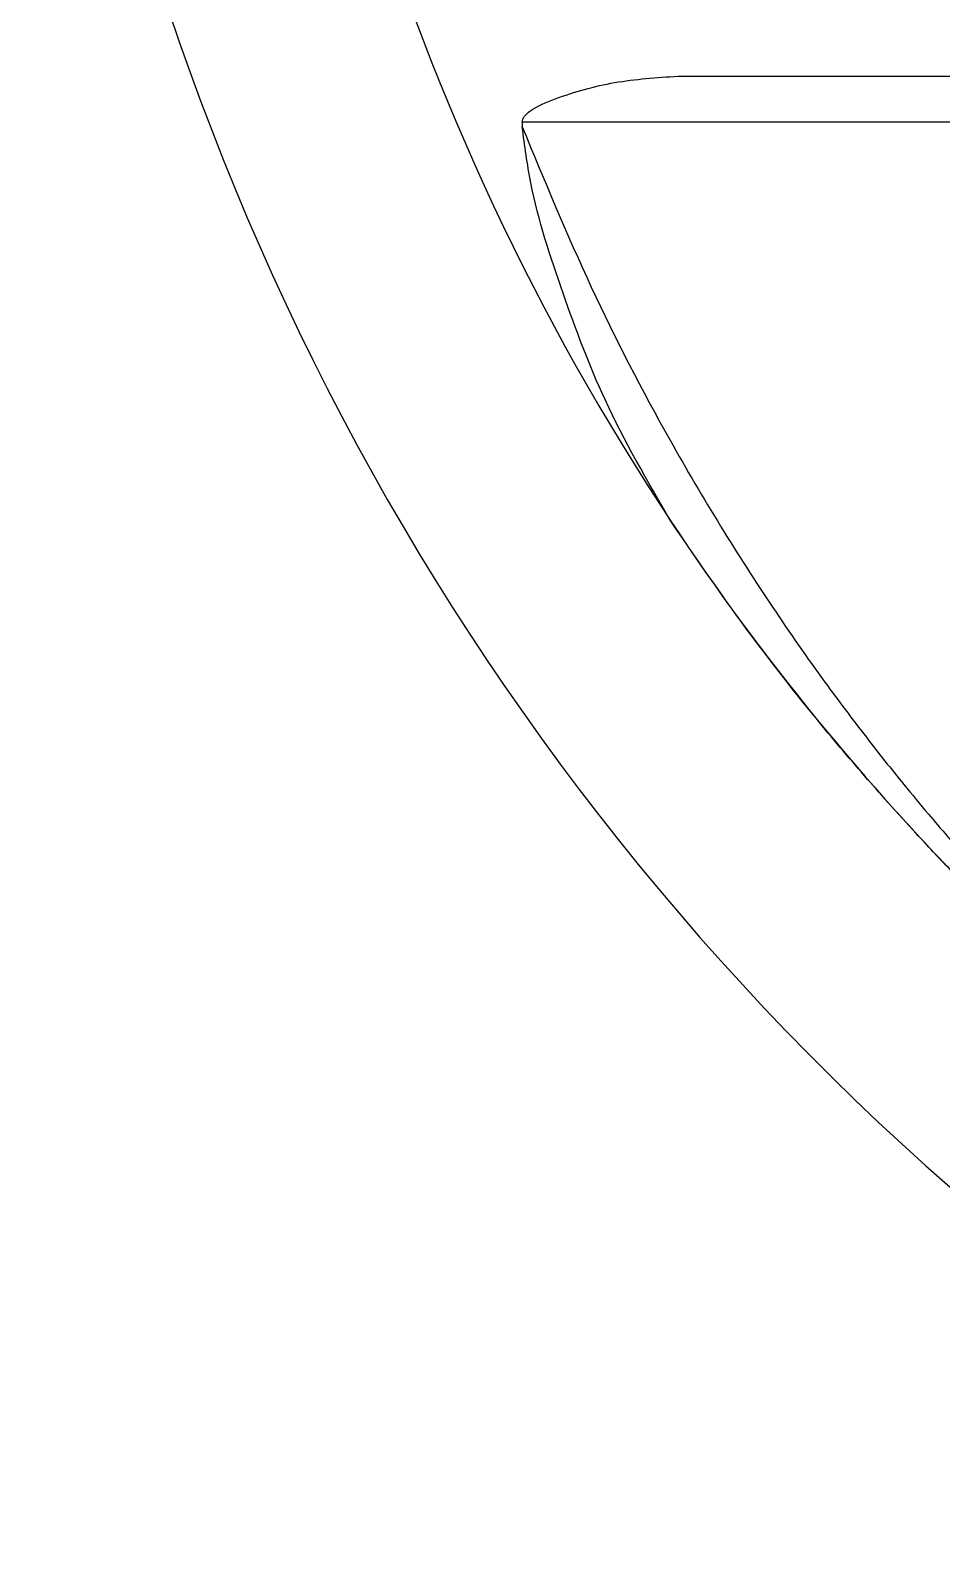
# Model space of a CAD drawing. Header units: millimetres. Extents: x 2 to 1187, y 2 to 839.
# Drawn here: x 572.67 to 592.51, y 438.53 to 471.44 of the extents above; entities that cross this region are included whole.
import ezdxf

# ---------------------------------------------------------------- set-up
doc = ezdxf.new("R2010")
doc.units = ezdxf.units.MM

msp = doc.modelspace()

# ---------------------------------------------------------------- linework, layer by layer
at = {"color": 7, "linetype": 'Continuous', "lineweight": 25}
msp.add_line((583.3806, 469.4434), (583.3806, 469.3391), dxfattribs=at)
at = {"color": 7, "linetype": 'Continuous', "lineweight": 25, "flags": 128}
for points in [[(586.7653, 470.4434), (588.1451, 470.4434), (589.4207, 470.4434), (590.5719, 470.4434), (591.5806, 470.4434), (592.4309, 470.4434), (593.1094, 470.4434), (593.6054, 470.4434), (593.911, 470.4434), (594.0215, 470.4434)], [(593.0215, 469.4434), (592.9167, 469.4434), (592.6274, 469.4434), (592.1584, 469.4434), (591.5171, 469.4434), (590.7141, 469.4434), (589.7623, 469.4434), (588.6771, 469.4434), (587.4762, 469.4434), (586.1789, 469.4434), (584.8063, 469.4434), (583.3806, 469.4434)]]:
    msp.add_lwpolyline(points, dxfattribs=at)
at = {"color": 7, "linetype": 'Continuous', "lineweight": 25}
for centre, radius, start, end in [((631.4204, 490.4434), 58.75, 154.834984, 242.089922), ((631.4203, 490.4434), 53.7499, 180.00208, 213.53284), ((631.42, 490.4431), 53.7495, 213.53275, 224.88512)]:
    msp.add_arc(centre, radius, start, end, dxfattribs=at)
for points, knots in [([(583.3806, 469.4434), (583.383, 469.4638), (583.3886, 469.5113), (583.4449, 469.5972), (583.6633, 469.7795), (584.3238, 470.0483), (585.395, 470.3522), (586.304, 470.4127), (586.7653, 470.4434)], [0, 0, 0, 0, 0.0167782, 0.0390472, 0.0823411, 0.2502375, 0.6195692, 1, 1, 1, 1]), ([(586.616, 460.7511), (586.1099, 461.6209), (585.1856, 463.2092), (584.254, 465.7152), (583.599, 467.695), (583.4347, 468.9322), (583.3806, 469.3391)], [0, 0, 0, 0, 0.3260139, 0.5952911, 0.8668755, 1, 1, 1, 1]), ([(583.3806, 469.3391), (583.8649, 468.1686), (584.8273, 465.8427), (586.3205, 462.9624), (587.6751, 460.6542), (588.8026, 458.8989), (589.8673, 457.37), (590.8281, 456.0916), (591.5845, 455.1383), (592.1787, 454.4225), (592.5569, 453.9801), (592.8248, 453.6724), (592.953, 453.5273), (593.0215, 453.4497)], [0, 0, 0, 0, 0.2033691, 0.4041059, 0.5203685, 0.6331132, 0.7390619, 0.8195076, 0.8899022, 0.9344772, 0.9689143, 0.983374, 1, 1, 1, 1]), ([(593.3339, 452.5165), (593.297, 452.5534), (593.0853, 452.7656), (592.6225, 453.2407), (592.1882, 453.7006), (591.6065, 454.3303), (590.9141, 455.1018), (589.6801, 456.5561), (588.2028, 458.4381), (587.157, 459.9625), (586.616, 460.7511)], [0, 0, 0, 0, 0.0147138, 0.0844828, 0.186937, 0.1929762, 0.3261212, 0.4790642, 0.7305094, 1, 1, 1, 1])]:
    msp.add_open_spline(points, degree=3, knots=knots, dxfattribs=at)

doc.saveas('drawing.dxf')
